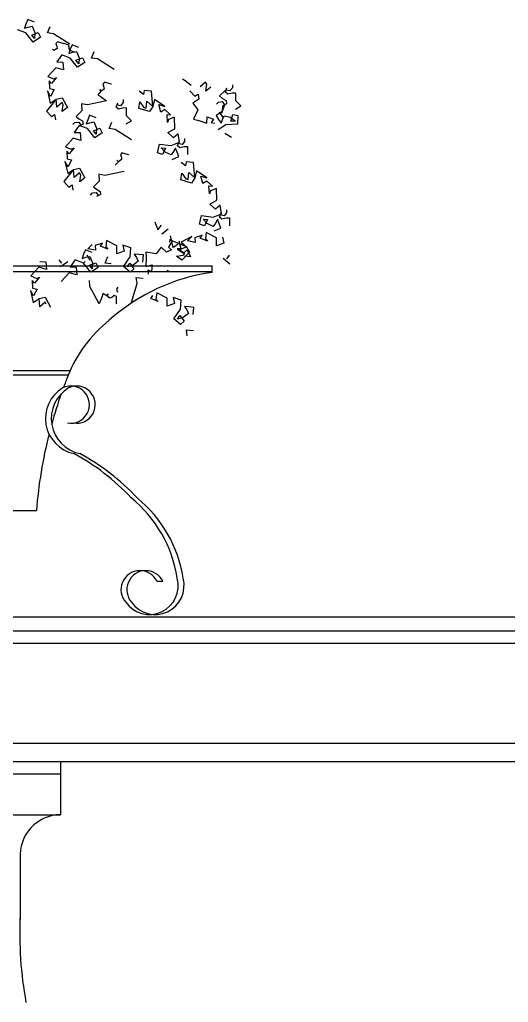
# Model space of a CAD drawing. Header units: inches. Extents: x 10 to 52.5, y 12.2 to 37.
# Drawn here: x 18.112 to 18.447, y 13.606 to 14.279 of the extents above; entities that cross this region are included whole.
import ezdxf

# ---------------------------------------------------------------- set-up
doc = ezdxf.new("R2010")
doc.units = ezdxf.units.IN
doc.header["$MEASUREMENT"] = 0
doc.layers.add('02', color=2, linetype='Continuous')

msp = doc.modelspace()

# ---------------------------------------------------------------- linework, layer by layer
at = {"layer": '02'}
for p, q in [((18.11794, 14.27895), (18.11669, 14.27593)), ((18.1226, 14.27715), (18.11794, 14.27895)), ((18.11656, 14.26984), (18.1109, 14.27207)), ((18.11669, 14.27593), (18.11568, 14.27308)), ((18.11568, 14.27308), (18.11824, 14.27387)), ((18.11824, 14.27387), (18.12096, 14.27442)), ((18.12096, 14.27442), (18.12273, 14.27014)), ((18.13132, 14.26987), (18.13314, 14.27437)), ((18.12164, 14.26359), (18.11656, 14.26984)), ((18.12063, 14.26837), (18.12512, 14.2701)), ((18.12256, 14.26602), (18.12063, 14.26837)), ((18.12667, 14.26695), (18.12164, 14.26359)), ((18.12273, 14.27014), (18.12256, 14.26602)), ((18.12512, 14.2701), (18.12667, 14.26695)), ((18.13544, 14.2693), (18.13132, 14.26987)), ((18.14677, 14.26214), (18.13544, 14.2693)), ((18.13825, 14.26388), (18.13715, 14.26255)), ((18.14275, 14.26251), (18.13825, 14.26388)), ((18.13475, 14.25885), (18.13578, 14.25775)), ((18.13795, 14.25919), (18.13578, 14.25775)), ((18.13715, 14.26255), (18.13784, 14.26056)), ((18.13784, 14.26056), (18.13795, 14.25919)), ((18.14291, 14.26266), (18.14275, 14.26251)), ((18.14605, 14.26149), (18.14291, 14.26266)), ((18.14695, 14.25868), (18.14595, 14.25583)), ((18.14638, 14.25799), (18.14605, 14.26149)), ((18.15012, 14.2565), (18.14638, 14.25799)), ((18.14821, 14.26171), (18.14695, 14.25868)), ((18.15287, 14.2599), (18.14821, 14.26171)), ((18.1485, 14.25663), (18.15123, 14.25717)), ((18.15123, 14.25717), (18.15299, 14.25289)), ((18.16159, 14.25262), (18.16341, 14.25712)), ((18.14116, 14.25482), (18.13781, 14.25003)), ((18.14683, 14.2526), (18.14116, 14.25482)), ((18.14595, 14.25583), (18.1485, 14.25663)), ((18.1519, 14.24634), (18.14683, 14.2526)), ((18.1509, 14.25113), (18.15539, 14.25285)), ((18.15283, 14.24878), (18.1509, 14.25113)), ((18.15299, 14.25289), (18.15283, 14.24878)), ((18.15539, 14.25285), (18.15694, 14.2497)), ((18.16571, 14.25205), (18.16159, 14.25262)), ((18.17703, 14.2449), (18.16571, 14.25205)), ((18.13701, 14.24605), (18.13168, 14.24012)), ((18.14238, 14.24454), (18.13701, 14.24605)), ((18.13781, 14.25003), (18.14192, 14.24987)), ((18.14192, 14.24987), (18.14238, 14.24454)), ((18.15694, 14.2497), (18.1519, 14.24634)), ((18.13168, 14.24012), (18.13571, 14.23845)), ((18.1326, 14.2371), (18.13285, 14.23181)), ((18.1342, 14.23526), (18.1326, 14.2371)), ((18.13764, 14.23937), (18.1342, 14.23526)), ((18.13571, 14.23845), (18.13764, 14.23937)), ((18.22376, 14.23839), (18.22554, 14.23742)), ((18.22554, 14.23742), (18.22982, 14.2341)), ((18.13143, 14.23013), (18.13327, 14.2219)), ((18.13353, 14.22644), (18.13143, 14.23013)), ((18.13285, 14.23181), (18.136, 14.23118)), ((18.136, 14.23118), (18.13353, 14.22644)), ((18.16694, 14.23105), (18.16796, 14.22995)), ((18.17013, 14.23139), (18.16796, 14.22995)), ((18.17044, 14.23607), (18.16934, 14.23475)), ((18.16934, 14.23475), (18.17003, 14.23276)), ((18.17003, 14.23276), (18.17013, 14.23139)), ((18.17494, 14.23471), (18.17044, 14.23607)), ((18.1751, 14.23485), (18.17494, 14.23471)), ((18.19762, 14.23046), (18.19703, 14.2278)), ((18.20266, 14.23012), (18.19762, 14.23046)), ((18.20357, 14.21953), (18.20266, 14.23012)), ((18.22881, 14.23029), (18.2322, 14.22655)), ((18.23959, 14.23621), (18.2359, 14.23302)), ((18.24039, 14.23474), (18.23959, 14.23621)), ((18.23967, 14.23008), (18.24039, 14.23474)), ((18.24328, 14.23285), (18.23967, 14.23008)), ((18.25298, 14.23056), (18.24921, 14.22675)), ((18.25323, 14.22928), (18.25425, 14.23222)), ((18.25626, 14.23021), (18.2536, 14.2308)), ((18.25797, 14.23232), (18.25626, 14.23021)), ((18.25795, 14.23433), (18.25797, 14.23232)), ((18.1373, 14.22459), (18.13063, 14.21632)), ((18.13327, 14.2219), (18.1373, 14.22459)), ((18.1373, 14.22459), (18.14141, 14.22552)), ((18.13772, 14.21905), (18.1373, 14.22459)), ((18.14141, 14.22552), (18.14511, 14.21888)), ((18.16796, 14.22995), (18.16577, 14.22761)), ((18.16577, 14.22761), (18.16755, 14.22664)), ((18.16755, 14.22664), (18.17183, 14.22331)), ((18.18316, 14.2242), (18.18318, 14.22218)), ((18.19703, 14.2278), (18.19411, 14.23)), ((18.20461, 14.22426), (18.20357, 14.21953)), ((18.21164, 14.2196), (18.20461, 14.22426)), ((18.23506, 14.22445), (18.23082, 14.22181)), ((18.2322, 14.22655), (18.23447, 14.22806)), ((18.23447, 14.22806), (18.23506, 14.22445)), ((18.24921, 14.22675), (18.25112, 14.22502)), ((18.25112, 14.22502), (18.25365, 14.22357)), ((18.25487, 14.2279), (18.25323, 14.22928)), ((18.25365, 14.22357), (18.25388, 14.22144)), ((18.2577, 14.2286), (18.25487, 14.2279)), ((18.26027, 14.22868), (18.2577, 14.2286)), ((18.26019, 14.22332), (18.26027, 14.22868)), ((18.26365, 14.21992), (18.26019, 14.22332)), ((18.14141, 14.22224), (18.13772, 14.21905)), ((18.14221, 14.22077), (18.14141, 14.22224)), ((18.1415, 14.21611), (18.14221, 14.22077)), ((18.14511, 14.21888), (18.1415, 14.21611)), ((18.1548, 14.2166), (18.15104, 14.21279)), ((18.15872, 14.22055), (18.15466, 14.22145)), ((18.15466, 14.22145), (18.1548, 14.2166)), ((18.17183, 14.22331), (18.15872, 14.22055)), ((18.17844, 14.21914), (18.17946, 14.22209)), ((18.18008, 14.21777), (18.17844, 14.21914)), ((18.18147, 14.22008), (18.17881, 14.22067)), ((18.18291, 14.21847), (18.18008, 14.21777)), ((18.18318, 14.22218), (18.18147, 14.22008)), ((18.18548, 14.21854), (18.18291, 14.21847)), ((18.1854, 14.21319), (18.18548, 14.21854)), ((18.19398, 14.21825), (18.19467, 14.22275)), ((18.20124, 14.21602), (18.19398, 14.21825)), ((18.19467, 14.22275), (18.19738, 14.21889)), ((18.19738, 14.21889), (18.19897, 14.21838)), ((18.19897, 14.21838), (18.19943, 14.22324)), ((18.19943, 14.22324), (18.20357, 14.21953)), ((18.20357, 14.21953), (18.20124, 14.21602)), ((18.20757, 14.22081), (18.21164, 14.2196)), ((18.20907, 14.21568), (18.20757, 14.22081)), ((18.21177, 14.2174), (18.20907, 14.21568)), ((18.21562, 14.21376), (18.21177, 14.2174)), ((18.23082, 14.22181), (18.23426, 14.21719)), ((18.23426, 14.21719), (18.23124, 14.21081)), ((18.24697, 14.22106), (18.24836, 14.22253)), ((18.24836, 14.22253), (18.25104, 14.22287)), ((18.25255, 14.2206), (18.2505, 14.21468)), ((18.25111, 14.22003), (18.25097, 14.21609)), ((18.25104, 14.22287), (18.25255, 14.2206)), ((18.25388, 14.22144), (18.25111, 14.22003)), ((18.2601, 14.21776), (18.26365, 14.21992)), ((18.13063, 14.21632), (18.13403, 14.21259)), ((18.13403, 14.21259), (18.13629, 14.2141)), ((18.13629, 14.2141), (18.13688, 14.21049)), ((18.15104, 14.21279), (18.15295, 14.21106)), ((18.15295, 14.21106), (18.15547, 14.20961)), ((18.1589, 14.21047), (18.15789, 14.20761)), ((18.16015, 14.21349), (18.1589, 14.21047)), ((18.16481, 14.21169), (18.16015, 14.21349)), ((18.18886, 14.20979), (18.1854, 14.21319)), ((18.21319, 14.21399), (18.21562, 14.21376)), ((18.21355, 14.20863), (18.21319, 14.21399)), ((18.21431, 14.21064), (18.21355, 14.20863)), ((18.21838, 14.21221), (18.21431, 14.21064)), ((18.21863, 14.20425), (18.21838, 14.21221)), ((18.23124, 14.21081), (18.23497, 14.20984)), ((18.24051, 14.20808), (18.24072, 14.2124)), ((18.24072, 14.2124), (18.245, 14.21089)), ((18.245, 14.21089), (18.24345, 14.20858)), ((18.25097, 14.21609), (18.24679, 14.21336)), ((18.24679, 14.21336), (18.24852, 14.21058)), ((18.24852, 14.21058), (18.25025, 14.20809)), ((18.2505, 14.21468), (18.2489, 14.21543)), ((18.2489, 14.21543), (18.2513, 14.21212)), ((18.25025, 14.20809), (18.25109, 14.21064)), ((18.25109, 14.21064), (18.25224, 14.21317)), ((18.25224, 14.21317), (18.25674, 14.21211)), ((18.25674, 14.21211), (18.25999, 14.20958)), ((18.25695, 14.20938), (18.25817, 14.21403)), ((18.25817, 14.21403), (18.26163, 14.21346)), ((18.26163, 14.21346), (18.26143, 14.20741)), ((18.1488, 14.20709), (18.15018, 14.20856)), ((18.15311, 14.20661), (18.14975, 14.20182)), ((18.15018, 14.20856), (18.15287, 14.2089)), ((18.15287, 14.2089), (18.15438, 14.20663)), ((18.1557, 14.20748), (18.15293, 14.20606)), ((18.15877, 14.20438), (18.15311, 14.20661)), ((18.15547, 14.20961), (18.1557, 14.20748)), ((18.15789, 14.20761), (18.16045, 14.20841)), ((18.16385, 14.19813), (18.15877, 14.20438)), ((18.16045, 14.20841), (18.16317, 14.20896)), ((18.16284, 14.20291), (18.16733, 14.20464)), ((18.16317, 14.20896), (18.16494, 14.20468)), ((18.16494, 14.20468), (18.16477, 14.20056)), ((18.16733, 14.20464), (18.16888, 14.20149)), ((18.17353, 14.20441), (18.17535, 14.20891)), ((18.17765, 14.20383), (18.17353, 14.20441)), ((18.18898, 14.19668), (18.17765, 14.20383)), ((18.18531, 14.20762), (18.18886, 14.20979)), ((18.21371, 14.20163), (18.21863, 14.20425)), ((18.23497, 14.20984), (18.24051, 14.20808)), ((18.24345, 14.20858), (18.24597, 14.20808)), ((18.25339, 14.20693), (18.24828, 14.20362)), ((18.26143, 14.20741), (18.25339, 14.20693)), ((18.25999, 14.20958), (18.25695, 14.20938)), ((18.14895, 14.19783), (18.14362, 14.19191)), ((18.15432, 14.19632), (18.14895, 14.19783)), ((18.14975, 14.20182), (18.15386, 14.20165)), ((18.15386, 14.20165), (18.15432, 14.19632)), ((18.16477, 14.20056), (18.16284, 14.20291)), ((18.16888, 14.20149), (18.16385, 14.19813)), ((18.21773, 14.1981), (18.21371, 14.20163)), ((18.22082, 14.20082), (18.21773, 14.1981)), ((18.22171, 14.19505), (18.22082, 14.20082)), ((18.22515, 14.19767), (18.22517, 14.19565)), ((18.25275, 14.20135), (18.25735, 14.19861)), ((18.14362, 14.19191), (18.14765, 14.19023)), ((18.14958, 14.19115), (18.14614, 14.18704)), ((18.14765, 14.19023), (18.14958, 14.19115)), ((18.20678, 14.18782), (18.20809, 14.19373)), ((18.20809, 14.19373), (18.21608, 14.19273)), ((18.20911, 14.19133), (18.21213, 14.19097)), ((18.21183, 14.18825), (18.20911, 14.19133)), ((18.21213, 14.19097), (18.21008, 14.18662)), ((18.21608, 14.19273), (18.22171, 14.19505)), ((18.21895, 14.19101), (18.21766, 14.18866)), ((18.2202, 14.18825), (18.21895, 14.19101)), ((18.22044, 14.19262), (18.22146, 14.19556)), ((18.22208, 14.19124), (18.22044, 14.19262)), ((18.22347, 14.19355), (18.22081, 14.19414)), ((18.2249, 14.19194), (18.22208, 14.19124)), ((18.22517, 14.19565), (18.22347, 14.19355)), ((18.22748, 14.19201), (18.2249, 14.19194)), ((18.2274, 14.18666), (18.22748, 14.19201)), ((18.14455, 14.18889), (18.1448, 14.1836)), ((18.14614, 14.18704), (18.14455, 14.18889)), ((18.1448, 14.1836), (18.14794, 14.18297)), ((18.18208, 14.18318), (18.17991, 14.18174)), ((18.18239, 14.18786), (18.18128, 14.18653)), ((18.18128, 14.18653), (18.18197, 14.18454)), ((18.18197, 14.18454), (18.18208, 14.18318)), ((18.18688, 14.18649), (18.18239, 14.18786)), ((18.18704, 14.18664), (18.18688, 14.18649)), ((18.21008, 14.18662), (18.20678, 14.18782)), ((18.21607, 14.18638), (18.21183, 14.18825)), ((18.21766, 14.18866), (18.21607, 14.18638)), ((18.21678, 14.18327), (18.22139, 14.1852)), ((18.22139, 14.1852), (18.2202, 14.18825)), ((18.14924, 14.17638), (18.14257, 14.16811)), ((18.14337, 14.18192), (18.14522, 14.17369)), ((18.14547, 14.17822), (18.14337, 14.18192)), ((18.14522, 14.17369), (18.14924, 14.17638)), ((18.14794, 14.18297), (18.14547, 14.17822)), ((18.14924, 14.17638), (18.15336, 14.1773)), ((18.14966, 14.17084), (18.14924, 14.17638)), ((18.15336, 14.1773), (18.15705, 14.17067)), ((18.17991, 14.18174), (18.17771, 14.17939)), ((18.17888, 14.18283), (18.17991, 14.18174)), ((18.22577, 14.17893), (18.22285, 14.18113)), ((18.22636, 14.18159), (18.22577, 14.17893)), ((18.2314, 14.18125), (18.22636, 14.18159)), ((18.23231, 14.17066), (18.2314, 14.18125)), ((18.15336, 14.17403), (18.14966, 14.17084)), ((18.15415, 14.17256), (18.15336, 14.17403)), ((18.15344, 14.1679), (18.15415, 14.17256)), ((18.15705, 14.17067), (18.15344, 14.1679)), ((18.17066, 14.17233), (18.1666, 14.17323)), ((18.1666, 14.17323), (18.16674, 14.16838)), ((18.18377, 14.17509), (18.17066, 14.17233)), ((18.22272, 14.16938), (18.22341, 14.17388)), ((18.22341, 14.17388), (18.22612, 14.17002)), ((18.22612, 14.17002), (18.22771, 14.16951)), ((18.22771, 14.16951), (18.22817, 14.17437)), ((18.22817, 14.17437), (18.23231, 14.17066)), ((18.23231, 14.17066), (18.22998, 14.16715)), ((18.23335, 14.17539), (18.23231, 14.17066)), ((18.24038, 14.17073), (18.23335, 14.17539)), ((18.23631, 14.17194), (18.24038, 14.17073)), ((18.23781, 14.16681), (18.23631, 14.17194)), ((18.14257, 14.16811), (18.14597, 14.16437)), ((18.14597, 14.16437), (18.14824, 14.16588)), ((18.14824, 14.16588), (18.14882, 14.16227)), ((18.16674, 14.16838), (18.16298, 14.16457)), ((18.16298, 14.16457), (18.16489, 14.16284)), ((18.16489, 14.16284), (18.16742, 14.16139)), ((18.22998, 14.16715), (18.22272, 14.16938)), ((18.24051, 14.16853), (18.23781, 14.16681)), ((18.24436, 14.16489), (18.24051, 14.16853)), ((18.24193, 14.16512), (18.24436, 14.16489)), ((18.24229, 14.15977), (18.24193, 14.16512)), ((18.24712, 14.16335), (18.24305, 14.16177)), ((18.24737, 14.15538), (18.24712, 14.16335)), ((18.16074, 14.15888), (18.16213, 14.16035)), ((18.16213, 14.16035), (18.16481, 14.16069)), ((18.16481, 14.16069), (18.16632, 14.15842)), ((18.16765, 14.15926), (18.16487, 14.15785)), ((18.16742, 14.16139), (18.16765, 14.15926)), ((18.24305, 14.16177), (18.24229, 14.15977)), ((18.24245, 14.15276), (18.24737, 14.15538)), ((18.24647, 14.14923), (18.24245, 14.15276)), ((18.24955, 14.15195), (18.24647, 14.14923)), ((18.25045, 14.14618), (18.24955, 14.15195)), ((18.23552, 14.13895), (18.23683, 14.14486)), ((18.23683, 14.14486), (18.24482, 14.14386)), ((18.24482, 14.14386), (18.25045, 14.14618)), ((18.24918, 14.14375), (18.2502, 14.14669)), ((18.25082, 14.14237), (18.24918, 14.14375)), ((18.25221, 14.14468), (18.24955, 14.14527)), ((18.25364, 14.14307), (18.25082, 14.14237)), ((18.25391, 14.14679), (18.25221, 14.14468)), ((18.25622, 14.14315), (18.25364, 14.14307)), ((18.25389, 14.1488), (18.25391, 14.14679)), ((18.25614, 14.13779), (18.25622, 14.14315)), ((18.20493, 14.14057), (18.20686, 14.13505)), ((18.20686, 14.13505), (18.20939, 14.1383)), ((18.23882, 14.13775), (18.23552, 14.13895)), ((18.23785, 14.14246), (18.24087, 14.1421)), ((18.24057, 14.13938), (18.23785, 14.14246)), ((18.24087, 14.1421), (18.23882, 14.13775)), ((18.24481, 14.13751), (18.24057, 14.13938)), ((18.2464, 14.13979), (18.24481, 14.13751)), ((18.24552, 14.13441), (18.25013, 14.13633)), ((18.24769, 14.14214), (18.2464, 14.13979)), ((18.24894, 14.13938), (18.24769, 14.14214)), ((18.25013, 14.13633), (18.24894, 14.13938)), ((18.214, 14.13556), (18.20964, 14.13208)), ((18.21545, 14.13092), (18.21715, 14.12314)), ((18.23026, 14.13065), (18.22287, 14.12657)), ((18.2273, 14.1276), (18.23026, 14.13065)), ((18.23728, 14.13147), (18.23227, 14.12975)), ((18.23227, 14.12975), (18.23254, 14.12655)), ((18.23595, 14.12942), (18.23728, 14.13147)), ((18.24086, 14.12727), (18.23595, 14.12942)), ((18.23992, 14.1332), (18.23943, 14.12886)), ((18.24709, 14.12974), (18.23992, 14.1332)), ((18.24715, 14.12416), (18.24709, 14.12974)), ((18.25115, 14.13009), (18.25214, 14.12609)), ((18.1591, 14.12214), (18.16206, 14.12519)), ((18.16908, 14.12601), (18.16407, 14.12429)), ((18.16407, 14.12429), (18.16435, 14.12109)), ((18.16776, 14.12396), (18.16908, 14.12601)), ((18.17267, 14.12181), (18.16776, 14.12396)), ((18.17173, 14.12774), (18.17124, 14.1234)), ((18.17124, 14.1234), (18.17267, 14.12181)), ((18.1789, 14.12428), (18.17173, 14.12774)), ((18.17895, 14.1187), (18.1789, 14.12428)), ((18.18849, 14.12274), (18.18295, 14.12463)), ((18.18295, 14.12463), (18.18394, 14.12063)), ((18.18794, 14.11668), (18.18849, 14.12274)), ((18.20919, 14.12325), (18.20572, 14.11865)), ((18.21292, 14.11992), (18.20919, 14.12325)), ((18.21677, 14.12755), (18.21413, 14.12324)), ((18.21413, 14.12324), (18.21622, 14.12149)), ((18.21506, 14.12659), (18.21543, 14.1287)), ((18.22658, 14.12346), (18.21677, 14.12755)), ((18.21715, 14.12314), (18.22086, 14.12543)), ((18.22124, 14.12754), (18.22258, 14.12235)), ((18.22137, 14.12151), (18.22658, 14.12346)), ((18.22287, 14.12657), (18.22658, 14.12346)), ((18.22658, 14.12346), (18.22862, 14.11977)), ((18.23254, 14.12655), (18.2273, 14.1276)), ((18.23943, 14.12886), (18.24086, 14.12727)), ((18.25214, 14.12609), (18.24715, 14.12416)), ((18.15614, 14.11839), (18.15513, 14.11553)), ((18.15513, 14.11553), (18.15769, 14.11633)), ((18.1574, 14.12141), (18.15614, 14.11839)), ((18.16205, 14.11961), (18.1574, 14.12141)), ((18.15769, 14.11633), (18.16042, 14.11688)), ((18.15839, 14.118), (18.16042, 14.11431)), ((18.16435, 14.12109), (18.1591, 14.12214)), ((18.16042, 14.11688), (18.16218, 14.11259)), ((18.17078, 14.11233), (18.1726, 14.11682)), ((18.18394, 14.12063), (18.17895, 14.1187)), ((18.18335, 14.11006), (18.18794, 14.11668)), ((18.19079, 14.11843), (18.19228, 14.1162)), ((18.19382, 14.11827), (18.19079, 14.11843)), ((18.19228, 14.1162), (18.19356, 14.11373)), ((18.19707, 14.1179), (18.19382, 14.11827)), ((18.19664, 14.11293), (18.19707, 14.1179)), ((18.19887, 14.11591), (18.19872, 14.1101)), ((18.20572, 14.11865), (18.19875, 14.11977)), ((18.19875, 14.11977), (18.19887, 14.11591)), ((18.21622, 14.12149), (18.21292, 14.11992)), ((18.21961, 14.11706), (18.22428, 14.11768)), ((18.22328, 14.11437), (18.21961, 14.11706)), ((18.22258, 14.12235), (18.22015, 14.12213)), ((18.22015, 14.12213), (18.22459, 14.11925)), ((18.22547, 14.11885), (18.22137, 14.12151)), ((18.22862, 14.11977), (18.22328, 14.11437)), ((18.22428, 14.11768), (18.22547, 14.11885)), ((18.22459, 14.11925), (18.22694, 14.12144)), ((18.22935, 14.11666), (18.22513, 14.11711)), ((18.22694, 14.12144), (18.22935, 14.11666)), ((18.25414, 14.11531), (18.25586, 14.11782)), ((17.91128, 14.11045), (18.24419, 14.11045)), ((18.1254, 14.10947), (18.12007, 14.10355)), ((18.13077, 14.10796), (18.1254, 14.10947)), ((18.12619, 14.11346), (18.1303, 14.11329)), ((18.1303, 14.11329), (18.13077, 14.10796)), ((18.14121, 14.1122), (18.13928, 14.11455)), ((18.14532, 14.11313), (18.14029, 14.10977)), ((18.15035, 14.11452), (18.14699, 14.10974)), ((18.14699, 14.10974), (18.1511, 14.10957)), ((18.15601, 14.1123), (18.15035, 14.11452)), ((18.1511, 14.10957), (18.15157, 14.10424)), ((18.16109, 14.10605), (18.15601, 14.1123)), ((18.15609, 14.11222), (18.15728, 14.1134)), ((18.16008, 14.11083), (18.16457, 14.11255)), ((18.16201, 14.10848), (18.16008, 14.11083)), ((18.16612, 14.1094), (18.16109, 14.10605)), ((18.16218, 14.11259), (18.16201, 14.10848)), ((18.16457, 14.11255), (18.16612, 14.1094)), ((18.17489, 14.11175), (18.17078, 14.11233)), ((18.18798, 14.10617), (18.18335, 14.11006)), ((18.18595, 14.10986), (18.18766, 14.11237)), ((18.18994, 14.11085), (18.18595, 14.10986)), ((18.18766, 14.11237), (18.19057, 14.10854)), ((18.19356, 14.11373), (18.18994, 14.11085)), ((18.19872, 14.1101), (18.20293, 14.11111)), ((18.20293, 14.11111), (18.20268, 14.10658)), ((18.24419, 14.10597), (18.24419, 14.11045)), ((18.25618, 14.11162), (18.25154, 14.11552)), ((17.91128, 14.10666), (18.24419, 14.10666)), ((18.12007, 14.10355), (18.12409, 14.10187)), ((18.12602, 14.1028), (18.12258, 14.09868)), ((18.12409, 14.10187), (18.12602, 14.1028)), ((18.14619, 14.10575), (18.14087, 14.09983)), ((18.15157, 14.10424), (18.14619, 14.10575)), ((18.19057, 14.10854), (18.18798, 14.10617)), ((18.19269, 14.0984), (18.19209, 14.10252)), ((18.19209, 14.10252), (18.19692, 14.10203)), ((18.20268, 14.10658), (18.20003, 14.10743)), ((18.20003, 14.10743), (18.20025, 14.10487)), ((18.21299, 14.10753), (18.21479, 14.10661)), ((18.12099, 14.10053), (18.12124, 14.09524)), ((18.12258, 14.09868), (18.12099, 14.10053)), ((18.16049, 14.09631), (18.16022, 14.10045)), ((18.1668, 14.08449), (18.16049, 14.09631)), ((18.17963, 14.09578), (18.17852, 14.09445)), ((18.18899, 14.08553), (18.19269, 14.0984)), ((18.11982, 14.09356), (18.12166, 14.08533)), ((18.12191, 14.08987), (18.11982, 14.09356)), ((18.12124, 14.09524), (18.12439, 14.09461)), ((18.12439, 14.09461), (18.12191, 14.08987)), ((18.12569, 14.08802), (18.1298, 14.08894)), ((18.1298, 14.08894), (18.13349, 14.08231)), ((18.1688, 14.08953), (18.1668, 14.08449)), ((18.16924, 14.09151), (18.1688, 14.08953)), ((18.1721, 14.09006), (18.16924, 14.09151)), ((18.17287, 14.09135), (18.1721, 14.09006)), ((18.17409, 14.08838), (18.1721, 14.09006)), ((18.17537, 14.08886), (18.17409, 14.08838)), ((18.17709, 14.09008), (18.17537, 14.08886)), ((18.17867, 14.08939), (18.17709, 14.09008)), ((18.17852, 14.09445), (18.17921, 14.09246)), ((18.17862, 14.08469), (18.17867, 14.08939)), ((18.20215, 14.08814), (18.20348, 14.09018)), ((18.20612, 14.09191), (18.20564, 14.08758)), ((18.2133, 14.08845), (18.20612, 14.09191)), ((18.12166, 14.08533), (18.12569, 14.08802)), ((18.12611, 14.08248), (18.12569, 14.08802)), ((18.1298, 14.08567), (18.12611, 14.08248)), ((18.1306, 14.0842), (18.1298, 14.08567)), ((18.1788, 14.08458), (18.17862, 14.08469)), ((18.20706, 14.08598), (18.20215, 14.08814)), ((18.20564, 14.08758), (18.20706, 14.08598)), ((18.21335, 14.08287), (18.2133, 14.08845)), ((18.21834, 14.08481), (18.21335, 14.08287)), ((18.22288, 14.08692), (18.21735, 14.0888)), ((18.21735, 14.0888), (18.21834, 14.08481)), ((18.22233, 14.08086), (18.22288, 14.08692)), ((18.22519, 14.08261), (18.22667, 14.08037)), ((18.22821, 14.08244), (18.22519, 14.08261)), ((18.23147, 14.08208), (18.22821, 14.08244)), ((18.21775, 14.07424), (18.22233, 14.08086)), ((18.22034, 14.07403), (18.22206, 14.07654)), ((18.22206, 14.07654), (18.22497, 14.07271)), ((18.22796, 14.07791), (18.22434, 14.07502)), ((18.22667, 14.08037), (18.22796, 14.07791)), ((18.23104, 14.0771), (18.23147, 14.08208)), ((18.22238, 14.07034), (18.21775, 14.07424)), ((18.22434, 14.07502), (18.22034, 14.07403)), ((18.22497, 14.07271), (18.22238, 14.07034)), ((18.22708, 14.06258), (18.22648, 14.06669)), ((18.22648, 14.06669), (18.23131, 14.0662)), ((18.00853, 14.03889), (18.14694, 14.03889)), ((18.00853, 14.03586), (18.14565, 14.03586)), ((18.0334, 13.94306), (18.12381, 13.94306)), ((18.20633, 13.89463), (18.21035, 13.89463)), ((17.72038, 13.87028), (18.62059, 13.87028)), ((17.70706, 13.86069), (18.62059, 13.86069)), ((17.6896, 13.85223), (18.62059, 13.85223)), ((17.6896, 13.78387), (18.62059, 13.78387)), ((17.6896, 13.77122), (18.62059, 13.77122)), ((18.14028, 13.77122), (18.14028, 13.73487)), ((18.00981, 13.7628), (18.14028, 13.7628)), ((18.00981, 13.73487), (18.14028, 13.73487)), ((18.11268, 13.70487), (18.11268, 13.66311))]:
    msp.add_line(p, q, dxfattribs=at)
for points in [[(18.14512, 14.00295, 1.370832), (18.14184, 14.02699, 1.370832)], [(18.14914, 14.00295, 1.370832), (18.14587, 14.02699, 1.370832)], [(18.22021, 13.89676, 0.184836), (18.18871, 13.95173, 0.079549), (18.14947, 13.98205)], [(18.22423, 13.89676, 0.184836), (18.19273, 13.95173, 0.079549), (18.15349, 13.98205)], [(18.18497, 13.88022, 0.834465), (18.22021, 13.89676, 0.834465)], [(18.18899, 13.88022, 0.834465), (18.22423, 13.89676, 0.834465)]]:
    msp.add_lwpolyline(points, format="xyb", dxfattribs=at)
for centre, radius, start, end in [((18.26226, 13.97465), 0.13256, 97.83485, 131.97373), ((18.23026, 14.00165), 0.09127, 128.37506, 158.65223), ((18.438, 13.91809), 0.31518, 158.25211, 159.7476), ((18.15449, 14.00601), 0.02449, 121.08476, 258.17023), ((18.15851, 14.00601), 0.02449, 121.08476, 258.17023), ((18.438, 13.91809), 0.31518, 160.5836, 164.49221), ((18.438, 13.91809), 0.31518, 165.80953, 175.45617), ((18.19468, 13.88886), 0.013, 26.34935, 221.65559), ((18.1987, 13.88886), 0.013, 26.34935, 221.65559), ((18.14065, 13.70684), 0.02804, 90.74255, 184.01847), ((18.37856, 13.65381), 0.26616, 177.3858, 190.24775)]:
    msp.add_arc(centre, radius, start, end, dxfattribs=at)

doc.saveas('drawing.dxf')
